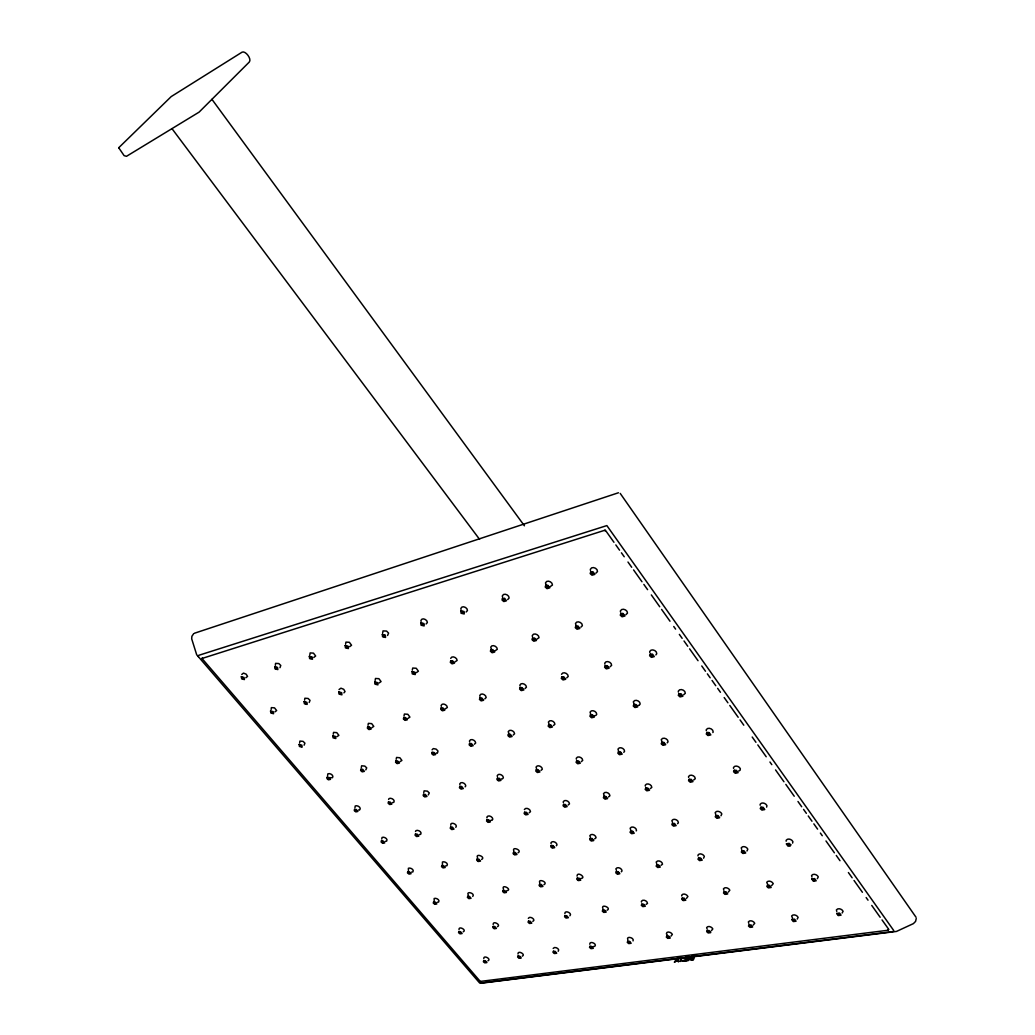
<?xml version="1.0" encoding="UTF-8"?>
<svg xmlns="http://www.w3.org/2000/svg" width="1035" height="1035" viewBox="0 0 1035 1035"><rect width="100%" height="100%" fill="white"/><g stroke="black" fill="none" stroke-linecap="round" stroke-linejoin="round"><path stroke-width="1.5" d="M691.496 956.857L690.85 959.147L692.997 959.29L694.045 956.159L691.703 956.702M888.159 930.012L888.729 929.456L888.043 930.206M605.074 530.166L202.032 658.467M241.776 674.458L243.484 673.086L246.201 674.199L247.546 676.411L245.825 677.783M605.061 530.903L604.957 530.192M480.848 983.25L896.439 931.448L913.4 923.621L915.574 921.409L916.26 918.446M339.04 689.569L340.929 688.171L343.736 689.31L345.03 691.574L343.93 692.855M690.824 956.832C686.813 960.622 697.448 960.079 690.565 959.82A2.639 1.656 -39 0 1 690.009 958.423L691.121 956.651M388.578 799.434L389.121 798.528C391.191 797.442 395.551 800.029 393.779 802.345L392.459 802.604M450.691 658.363C451.855 655.194 457.147 657.574 457.121 660.446L454.947 661.96M432.1 749.806L433.303 748.59L436.11 749.107L437.973 750.983L437.533 752.846M415.501 831.467L416.057 830.587C418.088 829.553 422.448 832.088 420.65 834.339L419.317 834.585M692.997 959.29L694.006 956.094M693.45 959.768L694.821 955.473M686.891 958.203L688.754 958.035L686.891 958.203L688.573 958.591L688.12 959.898L686.011 960.687L688.573 960.364L689.478 957.491M689.129 956.702L688.702 957.983L689.181 956.767M688.12 959.898L688.573 958.591M682.712 961.088L685.338 960.765L686.722 956.495M686.089 956.573L684.885 960.299L682.841 960.48M682.207 957.569L680.37 961.373L681.573 957.647M561.526 674.303C562.846 671.133 568.344 673.397 568.215 676.45L566.753 677.873M524.383 809.551C525.702 806.912 530.438 809.034 530.476 811.634L529.183 812.785M528.316 918.381C529.648 915.302 536.544 919.843 532.805 921.383M480.188 981.335L202.148 658.661L202.42 657.742M553.182 948.461C554.475 945.886 560.478 949.004 558.214 951.268M636.24 830.885L636.486 830.368C636.525 827.599 631.609 825.607 630.16 828.22L630.651 829.785M712.869 732.56L713.167 731.978C713.4 728.769 707.772 726.725 706.245 729.74L706.297 730.71M633.058 940.893C634.636 937.568 625.761 935.614 627.831 939.741M766.637 807.119L766.935 805.657C765.978 803.225 761.669 801.776 760.143 804.311L760.156 805.23M792.59 843.098L792.913 841.688C791.943 839.294 787.726 837.884 786.16 840.316L786.16 841.209M193.649 633.73L191.876 636.305L191.695 638.854L196.676 654.728L479.464 982.797M678.261 957.517L678.74 961.58L677.925 960.428L674.458 962.11L677.821 957.582M676.502 960.079C680.318 956.12 674.833 963.236 677.783 958.539M674.458 962.11L676.062 960.661M359.857 809.719C361.513 807.455 357.282 804.932 355.251 805.98L354.94 807.662M465.155 786.82L465.776 785.875C465.685 783.327 460.989 781.114 459.773 783.818L459.915 784.672M502.712 778.656L503.372 777.673C503.333 775.034 498.508 772.847 497.24 775.603L497.369 776.47M455.814 827.327C458.466 824.507 450.07 821.027 450.73 825.218M655.88 654.922L656.759 653.719C657.005 650.407 651.144 648.221 649.708 651.507L649.786 652.542M595.94 715.392L596.729 714.305C596.833 711.291 591.451 709.104 590.079 712.132L590.636 713.878M492.181 820.082L492.815 819.164C492.725 816.654 488.119 814.506 486.851 817.107L486.993 817.935M639.332 705.133L640.16 704.007C640.342 700.889 634.791 698.729 633.355 701.821L633.886 703.593M623.782 752.329L624.571 751.281C624.674 748.318 619.409 746.196 617.986 749.107L618.503 750.789M472.749 896.413C475.595 893.321 465.763 890.527 468.26 894.977M667.187 742.884L668.041 741.81C668.196 738.731 662.762 736.648 661.287 739.598L661.779 741.332M556.312 845.776L557.011 844.87C556.946 842.296 552.315 840.252 550.956 842.788L551.06 843.603M677.576 823.692L678.404 822.721C678.481 819.849 673.41 817.883 671.909 820.548L672.375 822.139M621.31 871.806L622.048 870.927C622.022 868.287 617.339 866.334 615.903 868.805L616.394 870.293M569.923 915.755C572.717 913.129 564.489 909.674 564.851 913.633M720.981 815.787L721.822 813.898C720.878 811.569 716.673 810.082 715.211 812.579L715.651 814.209M703.58 858.183L704.369 856.411C703.425 854.211 699.427 852.698 697.978 855.065L698.017 855.919M594.789 946.339C597.583 943.816 589.458 940.375 589.756 944.231M746.972 851.003L747.826 849.179C746.869 846.889 742.768 845.427 741.267 847.833L741.681 849.424M817.327 878.689L818.284 876.891C817.314 874.549 813.187 873.165 811.582 875.494L811.945 877.072M797.209 919.093L798.114 917.398C797.144 915.173 793.224 913.776 791.633 915.988L792.538 918.071M842.115 913.038L843.098 911.317C842.115 908.989 838.078 907.643 836.422 909.881L836.772 911.421M279.98 667.691L280.77 665.466L278.829 663.564L275.582 663.357L275.349 665.324M387.569 635.503L388.578 633.11L386.585 631.078L383.041 630.897L382.652 633.019M426.11 623.976L427.39 622.514C427.429 619.603 422.008 617.132 420.922 620.444L421.103 621.44M691.69 956.249L693.152 955.758M466.125 612.008L467.484 610.508C467.574 607.467 461.998 605.022 460.847 608.399L461.015 609.421M507.706 599.575L509.129 598.023C509.285 594.866 503.54 592.447 502.337 595.888L502.48 596.936M595.901 573.183L597.505 571.54C597.777 568.111 591.658 565.757 590.338 569.341L590.455 570.453M309.206 702.48L310.021 700.346L308.119 698.47L304.872 698.237L304.601 700.139M580.868 627.184L582.394 625.67C582.589 622.423 576.793 620.12 575.473 623.484L576.055 625.373M304.122 745.174L304.911 743.156L303.061 741.358L299.904 741.086L299.658 742.884M625.877 614.712L627.495 613.147C627.753 609.77 621.776 607.506 620.392 610.935L620.495 612.008M484.846 698.858L486.165 697.525C486.191 694.692 481.003 692.376 479.787 695.429L479.942 696.374M525.03 688.56L526.427 687.188C526.492 684.251 521.161 681.962 519.893 685.054L520.036 686.024M610.081 666.773L611.62 665.311C611.814 662.128 606.135 659.903 604.763 663.124L604.867 664.134M365.808 769.885L366.7 767.892L364.85 766.094L361.629 765.796L361.293 767.582M474.405 744.217L475.673 742.975C475.647 740.284 470.705 738.02 469.489 740.892L469.644 741.784M513.231 735.044L514.563 733.763C514.576 730.969 509.505 728.731 508.237 731.654L508.819 733.323M553.479 725.522L554.889 724.215C554.941 721.317 549.727 719.105 548.408 722.081L548.977 723.776M683.656 694.757L685.299 693.321C685.545 690.06 679.801 687.952 678.326 691.095L678.378 692.105M428.283 794.919L429.279 792.952L427.455 791.154L424.143 790.831L423.742 792.59M540.982 770.415L542.327 769.199C542.327 766.443 537.359 764.283 536.052 767.077L536.609 768.707M581.282 761.657L582.705 760.402C582.757 757.542 577.634 755.408 576.275 758.254L576.379 759.172M568.124 805.023L569.483 803.846C569.483 801.142 564.605 799.046 563.247 801.737L563.363 802.591M194.399 633.252L618.438 492.763M608.464 796.976L609.9 795.773C609.938 792.965 604.932 790.895 603.521 793.625L604.026 795.242M650.278 788.644L651.791 787.402C651.895 784.491 646.72 782.447 645.258 785.229L645.335 786.134M693.657 780.002L695.261 778.721C695.416 775.694 690.073 773.688 688.56 776.509L688.611 777.44M738.692 771.023L740.064 770.273L740.348 768.772C739.404 766.301 734.992 764.826 733.517 767.465L733.543 768.41M481.624 859.464C486.295 856.967 474.91 852.62 477.588 857.821M692.221 956.508L694.045 956.159M518.03 852.827C522.895 850.291 511.264 845.828 513.903 851.171M594.672 838.88L596.057 837.755C596.044 835.077 591.27 833.059 589.859 835.633L590.377 837.16M543.931 884.705C548.809 882.299 537.32 877.809 539.843 883.049M661.042 865.312L662.504 864.212C662.529 861.482 657.704 859.542 656.216 862.052L656.682 863.578M463.24 931.798C467.173 930.064 458.479 925.471 459.01 929.624M497.46 926.674C501.561 924.915 492.686 920.206 493.165 924.462M607.053 910.27C612.112 907.967 600.533 903.335 602.913 908.588M646.086 904.422L647.496 903.4C647.457 900.786 642.864 898.897 641.389 901.265L641.467 902.054M686.477 898.38L687.9 896.517C686.955 894.434 683.152 892.907 681.716 895.159L681.767 895.974M728.304 892.105L729.817 890.204C728.873 888.043 724.953 886.568 723.465 888.832L723.879 890.346M771.631 885.624L773.248 883.67C772.291 881.419 768.28 879.983 766.728 882.286L767.672 884.433M487.964 960.803C491.897 959.147 483.319 954.581 483.772 958.63M522.248 956.185C526.323 954.516 517.591 949.832 517.979 953.985M670.978 936.158L672.349 934.411C671.599 932.224 666.359 930.62 666.398 933.816L667.316 935.019M711.368 930.724L712.817 928.938C711.873 926.881 708.147 925.393 706.659 927.554L707.086 929.003M753.169 925.096L754.722 923.272C753.752 921.124 749.935 919.688 748.396 921.874L748.797 923.349M549.96 586.78L552.444 585.047C552.651 581.748 546.726 579.367 545.471 582.873L546.079 584.827M349.597 646.733L351.551 645.245L349.364 642.295L345.936 642.114L345.599 644.171M313.773 657.458L315.649 655.996L313.463 653.124L310.138 652.93L309.84 654.935M536.635 639.307L539.028 637.702C539.157 634.597 533.542 632.256 532.288 635.555L532.417 636.577M495.028 650.847L497.292 649.294C497.382 646.306 491.923 643.938 490.719 647.173L491.34 648.971M480.46 981.413L888.172 930.245M416.316 672.672L418.399 671.197L416.251 668.261L412.732 668.041L412.305 670.085M480.162 983.095L893.011 931.591L893.748 930.556L606.859 525.586L198.681 655.336L198.345 656.63M692.945 959.238L690.927 959.199L690.617 958.307M678.106 961.657L678.74 961.58M681.004 961.295L680.37 961.373M682.66 961.023L685.338 960.765M685.959 960.622L688.573 960.364M379.069 682.996L381.061 681.573L378.913 678.688L375.498 678.468L375.123 680.461M274.909 711.873L276.643 710.553L274.521 707.862L271.364 707.617L271.144 709.48M445.257 708.884L447.353 707.487C447.327 704.77 442.294 702.429 441.13 705.417L441.298 706.336M407.906 718.458L409.912 717.1L407.829 714.292L404.413 714.034L404.012 715.961M371.85 727.696L373.777 726.376L371.681 723.62L368.369 723.361L368.02 725.25M337.035 736.622L338.872 735.342L336.789 732.638L333.555 732.379L333.257 734.216M637.638 705.508L638.595 705.404M594.31 715.754L595.241 715.651M436.123 753.157L436.938 753.079M399.963 761.695L401.903 760.44L399.872 757.749L396.56 757.452L396.172 759.276M501.25 778.941L502.091 778.876M358.576 809.978L359.326 809.913M490.758 820.341L491.573 820.276M385.343 841.351L386.624 841.119C388.319 838.906 384.076 836.448 382.083 837.444L381.747 839.074M445.632 865.907L446.965 865.687C448.802 863.488 444.429 861.016 442.437 862L442.45 864.264M411.568 872.117L412.861 871.897C414.582 869.723 410.339 867.33 408.385 868.274L408.437 870.487M580.803 878.495C587.104 877.939 577.012 870.784 577.064 876.115M506.684 890.773C513.179 889.764 501.031 883.282 503.463 889.104M437.287 902.261L438.581 902.067C440.328 899.945 436.071 897.604 434.157 898.496L434.183 900.657M593.353 946.52L594.168 946.508M330.178 777.712L332.533 777.673C334.163 775.357 329.932 772.77 327.862 773.869L327.577 775.603M172.263 129.026L479.554 539.326M211.929 99.321L524.422 525.806M605.553 530.45L613.962 542.288M615.825 544.928L619.564 550.18M621.44 552.819L624.234 556.765M627.973 562.031L631.712 567.284M633.575 569.923L641.985 581.761M643.848 584.4L647.587 589.652M651.325 594.918L659.735 606.769M661.598 609.395L670.007 621.233M673.746 626.498L675.609 629.125M679.348 634.39L682.143 638.336M684.019 640.976L687.758 646.241M689.62 648.867L698.03 660.705M701.756 665.971L705.495 671.236M707.371 673.863L710.165 677.809M712.041 680.448L715.767 685.713M717.643 688.34L720.438 692.286M724.177 697.551L727.915 702.817M729.779 705.443L738.188 717.281M740.051 719.92L743.79 725.186M752.199 737.023L755.938 742.289M757.801 744.915L766.211 756.766M769.949 762.019L771.812 764.658M775.551 769.924L783.961 781.761M785.824 784.388L794.233 796.238M797.972 801.491L801.698 806.757M803.574 809.396L806.368 813.342M808.244 815.968L811.983 821.234M813.846 823.86L817.585 829.126M820.38 833.071L822.256 835.711M825.982 840.963L834.391 852.814M836.267 855.44L839.993 860.706M848.402 872.544L852.141 877.809M854.004 880.449L862.414 892.286M866.153 897.552L868.016 900.178M871.755 905.444L880.164 917.282M882.027 919.921L888.573 929.119M620.224 493.41L916.014 917.23M790.766 844.819L790.041 846.177L787.907 846.061L786.302 843.836L789.162 843.357L790.766 844.819M791.775 919.494L793.315 921.577L796.07 921.215L794.531 919.132L791.775 919.494M699.065 858.908L699.802 859.943L701.096 859.749L700.165 858.636L699.065 858.908M707.435 733.595L708.238 734.746L709.622 734.475L708.626 733.233L707.435 733.595M118.727 147.746L124.109 155.638L126.49 156.311L199.095 112.129L249.241 62.087C251.997 59.047 245.502 50.508 242.112 52.138L171.202 96.591L118.727 147.746M707.733 931.384L709.687 932.212L707.733 931.384M716.375 816.447L717.126 817.521L718.471 817.314L717.514 816.149L716.375 816.447M811.763 879.038L813.342 881.212L816.201 880.785L814.636 878.611L811.763 879.038M724.604 892.7L725.315 893.71L726.609 893.541L725.69 892.455L724.604 892.7M734.746 771.36L735.523 772.485L736.92 772.239L735.937 771.023L734.746 771.36M836.668 913.452L838.195 915.574L841.054 915.186L839.514 913.064L836.668 913.452M742.457 851.727L743.195 852.775L744.54 852.581L743.596 851.443L742.457 851.727M749.573 925.756L751.565 926.597L749.573 925.756M761.424 808.244L762.174 809.344L763.558 809.111L762.601 807.934L761.424 808.244M767.97 886.206L768.682 887.241L770.027 887.06L769.109 885.947L767.97 886.206M787.48 844.275L788.204 845.336L789.601 845.142L788.657 843.991L787.48 844.275M792.901 919.934L793.599 920.93L794.945 920.775L794.039 919.688L792.901 919.934M812.928 879.478L813.652 880.526L815.037 880.345L814.118 879.207L812.928 879.478M837.82 913.892L838.518 914.914L839.903 914.746L838.997 913.646L837.82 913.892M241.323 676.774L241.724 678.895L244.428 679.581L244.04 677.459L241.323 676.774M274.728 666.734L275.09 668.908L277.859 669.593L277.509 667.433L274.728 666.734M242.151 677.485L243.613 678.856L242.151 677.485M270.536 710.967L270.885 713.024L273.576 713.723L273.227 711.666L270.536 710.967M309.323 656.345L309.646 658.571L312.492 659.256L312.169 657.044L309.323 656.345M275.556 667.471C274.754 669.632 279.101 668.726 276.203 667.42L275.556 667.471M304.083 701.627L304.406 703.735L307.162 704.434L306.839 702.338L304.083 701.627M345.16 645.581L345.444 647.845L348.368 648.557L348.083 646.28L345.16 645.581M271.338 711.679L272.774 713.011L271.338 711.679M310.164 657.096C309.271 659.308 313.773 658.376 310.823 657.031L310.164 657.096M299.128 744.45L299.438 746.455L302.129 747.154L301.819 745.161L299.128 744.45M338.807 691.962L339.092 694.123L341.925 694.834L341.641 692.674L338.807 691.962M382.329 634.416L382.575 636.745L385.563 637.457L385.318 635.115L382.329 634.416M304.898 702.351C304.057 704.447 308.404 703.606 305.545 702.312L304.898 702.351M346.013 646.345C345.056 648.596 349.714 647.664 346.699 646.28L346.013 646.345M332.804 735.782L333.089 737.839L335.845 738.537L335.56 736.493L332.804 735.782M374.786 681.949L375.032 684.161L377.93 684.872L377.684 682.673L374.786 681.949M420.883 622.824L421.09 625.218L424.156 625.929L423.949 623.549L420.883 622.824M299.917 745.148L301.34 746.468L299.917 745.148M339.635 692.7C338.73 694.847 343.219 693.98 340.295 692.648L339.635 692.7M383.183 635.192C382.148 637.495 386.961 636.551 383.882 635.128L383.183 635.192M327.138 777.246L326.879 778.514L328.431 779.834L330.514 779.342L328.781 777.311L327.138 777.246M367.658 726.816L367.36 728.2L368.977 729.584L371.19 729.015L369.417 726.868L367.658 726.816M412.059 671.573L412.266 673.837L415.242 674.561L415.035 672.297L412.059 671.573M460.911 610.805L461.067 613.25L464.223 613.975L464.068 611.517L460.911 610.805M333.606 736.493L335.042 737.839L333.606 736.493M375.614 682.699C374.631 684.885 379.276 684.019 376.3 682.647L375.614 682.699M421.75 623.626C420.624 625.968 425.618 625.011 422.474 623.549L421.75 623.626M360.93 769.225L360.646 770.532L362.224 771.864L364.372 771.36L362.638 769.29L360.93 769.225M403.753 717.54L403.417 718.95L405.047 720.36L407.337 719.778L405.552 717.578L403.753 717.54M450.73 660.822L450.328 662.348L452.023 663.849L454.481 663.163L452.644 660.822L450.73 660.822M502.505 598.308L502.04 599.977L503.799 601.568L506.451 600.779L504.562 598.269L502.505 598.308M327.914 777.932L328.017 778.85L329.518 778.954L327.914 777.932M368.473 727.54C367.541 729.61 372.018 728.821 369.133 727.502L368.473 727.54M412.9 672.349C411.839 674.574 416.652 673.694 413.612 672.284L412.9 672.349M461.791 611.607C460.575 614.014 465.75 613.043 462.541 611.543L461.791 611.607M354.565 809.37L354.293 810.599L355.82 811.893L357.903 811.44L356.221 809.461L354.565 809.37M395.9 760.932L395.577 762.265L397.168 763.623L399.394 763.106L397.647 760.997L395.9 760.932M441.143 707.914L440.755 709.363L442.411 710.799L444.791 710.191L442.993 707.953L441.143 707.914M490.862 649.644L490.409 651.222L492.13 652.749L494.678 652.05L492.828 649.657L490.862 649.644M545.755 585.305L545.225 587.026L547.023 588.656L549.779 587.841L547.877 585.267L545.755 585.305M361.72 769.924L361.81 770.868L363.35 770.971L361.72 769.924M404.569 718.264C403.572 720.386 408.191 719.584 405.254 718.225L404.569 718.264M451.583 661.598C450.432 663.875 455.413 662.982 452.308 661.546L451.583 661.598M503.398 599.136C502.091 601.581 507.448 600.611 504.174 599.058L503.398 599.136M388.474 801.97L388.177 803.225L389.716 804.544L391.877 804.079L390.169 802.06L388.474 801.97M432.087 752.341L431.737 753.7L433.342 755.097L435.632 754.554L433.885 752.406L432.087 752.341M479.904 697.939L479.477 699.427L481.146 700.889L483.604 700.268L481.805 697.978L479.904 697.939M532.533 638.052L532.029 639.669L533.775 641.234L536.428 640.497L534.577 638.039L532.533 638.052M590.765 571.786L590.183 573.558L591.981 575.227L594.853 574.373L592.952 571.734L590.765 571.786M355.341 810.043L355.419 810.948L356.92 811.052L355.341 810.043M396.703 761.644C395.745 763.649 400.209 762.911 397.362 761.605L396.703 761.644M441.971 708.664C440.884 710.825 445.671 710.01 442.67 708.626L441.971 708.664M491.716 650.446C490.486 652.762 495.636 651.869 492.479 650.381L491.716 650.446M546.648 586.159C545.251 588.669 550.814 587.673 547.463 586.069L546.648 586.159M381.449 840.847L381.152 842.037L382.665 843.305L384.748 842.891L383.092 840.95L381.449 840.847M423.548 794.324L423.199 795.605L424.764 796.95L426.989 796.458L425.281 794.401L423.548 794.324M469.567 743.453L469.165 744.838L470.796 746.261L473.176 745.705L471.417 743.505L469.567 743.453M520.1 687.602L519.635 689.116L521.329 690.617L523.878 689.97L522.08 687.628L520.1 687.602M575.848 625.994L575.292 627.65L577.051 629.254L579.807 628.491L577.957 625.981L575.848 625.994M389.251 802.655L389.328 803.574L390.868 803.69L389.251 802.655M432.902 753.066C431.867 755.11 436.485 754.373 433.587 753.027L432.902 753.066M480.732 698.703C479.567 700.902 484.522 700.087 481.469 698.664L480.732 698.703M533.4 638.867C532.081 641.234 537.411 640.329 534.176 638.802L533.4 638.867M591.671 572.653C590.157 575.214 595.927 574.218 592.512 572.562L591.671 572.653M415.449 834.042L415.126 835.258L416.652 836.552L418.813 836.125L417.144 834.145L415.449 834.042M459.825 786.406L459.449 787.713L461.028 789.084L463.331 788.579L461.623 786.484L459.825 786.406M508.405 734.229L507.965 735.665L509.608 737.101L512.079 736.519L510.32 734.281L508.405 734.229M561.85 676.864L561.319 678.417L563.027 679.956L565.692 679.27L563.881 676.877L561.85 676.864M620.896 613.457L620.288 615.165L622.061 616.795L624.933 616.006L623.07 613.432L620.896 613.457M382.2 841.507L382.277 842.386L383.778 842.503L382.2 841.507M424.324 795.009L424.376 795.954L425.967 796.07L424.324 795.009M470.382 744.191C469.282 746.274 474.056 745.523 471.093 744.152L470.382 744.191M520.954 688.379C519.699 690.617 524.836 689.802 521.705 688.327L520.954 688.379M576.728 626.822C575.292 629.241 580.829 628.336 577.53 626.757L576.728 626.822M407.79 871.69L407.479 872.841L408.967 874.096L411.063 873.721L409.433 871.806L407.79 871.69M450.613 827.017L450.251 828.259L451.79 829.578L454.016 829.126L452.347 827.107L450.613 827.017M497.382 778.204L496.955 779.549L498.56 780.946L500.94 780.429L499.232 778.281L497.382 778.204M548.679 724.681L548.188 726.143L549.857 727.618L552.418 727.01L550.646 724.72L548.679 724.681M605.203 665.699L604.634 667.303L606.355 668.869L609.123 668.157L607.312 665.712L605.203 665.699M416.225 834.715L416.277 835.607L417.817 835.737L416.225 834.715M460.614 787.117C459.566 789.097 464.172 788.424 461.299 787.092L460.614 787.117M509.233 734.979C508.043 737.114 512.985 736.364 509.957 734.954L509.233 734.979M562.704 677.653C561.358 679.943 566.675 679.115 563.48 677.602L562.704 677.653M621.776 614.311C620.25 616.782 625.994 615.864 622.617 614.234L621.776 614.311M441.88 865.467L441.544 866.644L443.045 867.912L445.205 867.524L443.575 865.583L441.88 865.467M486.967 819.746L486.566 821.014L488.119 822.359L490.435 821.893L488.753 819.836L486.967 819.746M536.285 769.717L535.82 771.101L537.437 772.511L539.908 771.981L538.187 769.794L536.285 769.717M590.48 714.758L589.937 716.259L591.606 717.772L594.271 717.139L592.499 714.81L590.48 714.758M650.278 654.107L649.644 655.75L651.39 657.354L654.262 656.617L652.451 654.107L650.278 654.107M408.54 872.337L408.592 873.191L410.08 873.333L408.54 872.337M451.376 827.689L451.415 828.608L452.994 828.737L451.376 827.689M498.184 778.928C497.059 780.946 501.82 780.274 498.883 778.902L498.184 778.928M549.52 725.444C548.24 727.605 553.35 726.855 550.271 725.406L549.52 725.444M606.07 666.514C604.621 668.856 610.133 668.028 606.872 666.462L606.07 666.514M433.613 901.925L433.277 903.038L434.739 904.267L436.848 903.93L435.243 902.054L433.613 901.925M477.109 859.024L476.734 860.227L478.248 861.521L480.486 861.12L478.856 859.141L477.109 859.024M524.59 812.216L524.15 813.51L525.728 814.881L528.109 814.403L526.44 812.307L524.59 812.216M576.611 760.919L576.107 762.329L577.737 763.778L580.299 763.222L578.578 760.984L576.611 760.919M633.873 704.46L633.278 706.012L634.972 707.539L637.728 706.892L635.969 704.499L633.873 704.46M442.631 866.127L442.682 866.994L444.209 867.136L442.631 866.127M487.744 820.432C486.683 822.346 491.263 821.738 488.429 820.419L487.744 820.432M537.1 770.454C535.897 772.511 540.813 771.825 537.825 770.428L537.1 770.454M591.321 715.547C589.95 717.747 595.241 716.996 592.098 715.495L591.321 715.547M651.157 654.935C649.605 657.316 655.323 656.488 651.985 654.87L651.157 654.935M467.781 896.258L467.419 897.397L468.894 898.639L471.067 898.289L469.463 896.388L467.781 896.258M513.541 852.374L513.114 853.603L514.654 854.923L516.97 854.509L515.327 852.491L513.541 852.374M563.558 804.415L563.066 805.747L564.657 807.145L567.128 806.653L565.446 804.518L563.558 804.415M618.438 751.785L617.882 753.234L619.525 754.722L622.19 754.14L620.47 751.85L618.438 751.785M678.96 693.773L678.3 695.352L680.021 696.917L682.893 696.244L681.121 693.799L678.96 693.773M434.338 902.559L434.389 903.387L435.877 903.542L434.338 902.559M477.872 859.697L477.898 860.59L479.477 860.732L477.872 859.697M525.379 812.928C524.24 814.868 528.976 814.26 526.091 812.902L525.379 812.928M577.439 761.669C576.146 763.765 581.23 763.08 578.19 761.644L577.439 761.669M634.714 705.262C633.252 707.513 638.737 706.763 635.529 705.223L634.714 705.262M458.919 931.565L458.57 932.651L460.019 933.855L462.127 933.544L460.562 931.72L458.919 931.565M503.075 890.398L502.674 891.549L504.174 892.83L506.413 892.455L504.808 890.527L503.075 890.398M551.215 845.491L550.762 846.746L552.302 848.092L554.695 847.665L553.052 845.608L551.215 845.491M603.923 796.342L603.392 797.713L604.996 799.136L607.558 798.619L605.876 796.433L603.923 796.342M661.857 742.315L661.236 743.803L662.905 745.316L665.673 744.708L663.94 742.38L661.857 742.315M468.519 896.905L468.545 897.746L470.071 897.901L468.519 896.905M514.304 853.06C513.218 854.91 517.798 854.354 514.99 853.06L514.304 853.06M564.347 805.139C563.131 807.132 568.021 806.511 565.071 805.127L564.347 805.139M619.266 752.561C617.882 754.683 623.161 754.01 620.043 752.523L619.266 752.561M679.814 694.588C678.248 696.878 683.928 696.128 680.655 694.537L679.814 694.588M493.165 926.428L492.776 927.528L494.238 928.757L496.412 928.434L494.846 926.571L493.165 926.428M539.558 884.33L539.119 885.52L540.632 886.814L542.948 886.439L541.344 884.459L539.558 884.33M590.222 838.363L589.717 839.657L591.283 841.028L593.767 840.575L592.124 838.479L590.222 838.363M645.775 787.971L645.193 789.369L646.81 790.818L649.475 790.287L647.794 788.062L645.775 787.971M706.944 732.482L706.271 733.996L707.966 735.536L710.825 734.915L709.104 732.534L706.944 732.482M459.643 932.199L459.682 933.001L461.157 933.169L459.643 932.199M503.825 891.057L503.838 891.911L505.403 892.066L503.825 891.057M551.991 846.19C550.84 848.079 555.562 847.523 552.703 846.177L551.991 846.19M604.725 797.079C603.418 799.098 608.489 798.49 605.475 797.066L604.725 797.079M662.698 743.104C661.21 745.265 666.669 744.592 663.5 743.065L662.698 743.104M483.746 960.635L483.384 961.683L484.807 962.873L486.916 962.589L485.376 960.79L483.746 960.635M528.51 921.124L528.096 922.237L529.571 923.492L531.809 923.155L530.243 921.266L528.51 921.124M577.284 878.068L576.805 879.284L578.332 880.604L580.726 880.203L579.121 878.197L577.284 878.068M630.625 830.989L630.069 832.308L631.648 833.705L634.222 833.24L632.566 831.092L630.625 830.989M689.194 779.29L688.56 780.726L690.203 782.201L692.958 781.645L691.277 779.368L689.194 779.29M493.889 927.062L493.902 927.878L495.429 928.046L493.889 927.062M540.309 885.003L540.309 885.882L541.913 886.038L540.309 885.003M591.011 839.074C589.769 841.002 594.646 840.446 591.735 839.074L591.011 839.074M646.59 788.722C645.18 790.779 650.433 790.171 647.367 788.709L646.59 788.722M518.043 956.004L517.642 957.077L519.078 958.281L521.252 957.996L519.712 956.172L518.043 956.004M565.045 915.639L564.592 916.777L566.067 918.058L568.396 917.709L566.818 915.781L565.045 915.639M616.33 871.586L615.799 872.828L617.339 874.174L619.823 873.76L618.205 871.716L616.33 871.586M672.491 823.342L671.883 824.688L673.487 826.111L676.14 825.632L674.497 823.446L672.491 823.342M734.281 770.273L733.582 771.735L735.238 773.248L738.11 772.679L736.428 770.351L734.281 770.273M484.458 961.256L484.483 962.033L485.958 962.214L484.458 961.256M529.247 921.771L529.247 922.599L530.813 922.767L529.247 921.771M578.048 878.754C576.87 880.578 581.579 880.086 578.746 878.754L578.048 878.754M631.415 831.713C630.082 833.667 635.128 833.123 632.165 831.7L631.415 831.713M690.022 780.054C688.521 782.149 693.942 781.541 690.824 780.028L690.022 780.054M553.44 951.23L553 952.316L554.462 953.545L556.701 953.248L555.161 951.385L553.44 951.23M602.81 909.959L602.305 911.136L603.806 912.43L606.212 912.081L604.634 910.101L602.81 909.959M656.733 864.872L656.164 866.14L657.73 867.511L660.291 867.097L658.687 865.001L656.733 864.872M715.909 815.412L715.25 816.796L716.867 818.245L719.623 817.741L717.98 815.515L715.909 815.412M518.755 956.638L518.755 957.427L520.282 957.608L518.755 956.638M565.783 916.298L565.77 917.139L567.374 917.308L565.783 916.298M617.093 872.285C615.838 874.135 620.702 873.643 617.817 872.285L617.093 872.285M673.293 824.08C671.87 826.059 677.097 825.529 674.057 824.067L673.293 824.08M590.002 946.288L589.536 947.4L590.998 948.655L593.314 948.345L591.774 946.456L590.002 946.288M641.868 904.098L641.325 905.289L642.838 906.621L645.322 906.246L643.744 904.241L641.868 904.098M698.612 857.924L697.991 859.218L699.557 860.615L702.222 860.176L700.604 858.041L698.612 857.924M760.958 807.184L760.246 808.594L761.876 810.082L764.749 809.564L763.106 807.287L760.958 807.184M554.165 951.864L554.152 952.679L555.717 952.86L554.165 951.864M603.56 910.632C602.357 912.391 607.053 911.964 604.259 910.645L603.56 910.632M657.523 865.583C656.177 867.472 661.197 866.981 658.26 865.583L657.523 865.583M627.792 941.19L627.275 942.329L628.762 943.61L631.156 943.286L629.616 941.358L627.792 941.19M682.285 898.031L681.703 899.247L683.229 900.592L685.804 900.217L684.226 898.173L682.285 898.031M742.017 850.718L741.332 852.051L742.923 853.474L745.692 853.021L744.074 850.835L742.017 850.718M590.739 946.947L590.7 947.775L592.305 947.944L590.739 946.947M642.619 904.784C641.351 906.569 646.189 906.142 643.343 904.784L642.619 904.784M666.863 935.925L666.307 937.076L667.808 938.383L670.292 938.046L668.739 936.08L666.863 935.925M724.151 891.743L723.517 892.998L725.056 894.369L727.721 893.968L726.143 891.885L724.151 891.743M628.543 941.85C627.326 943.558 631.997 943.183 629.241 941.876L628.543 941.85M683.061 898.729C681.69 900.541 686.697 900.127 683.799 898.729L683.061 898.729M707.293 930.465L706.685 931.642L708.199 932.975L710.76 932.626L709.221 930.62L707.293 930.465M767.53 885.223L766.844 886.503L768.397 887.901L771.166 887.5L769.587 885.365L767.53 885.223M667.614 936.597C666.32 938.318 671.146 937.956 668.338 936.61L667.614 936.597M749.133 924.824L748.486 926.027L750.013 927.373L752.665 927.024L751.125 924.98L749.133 924.824"/></g></svg>
